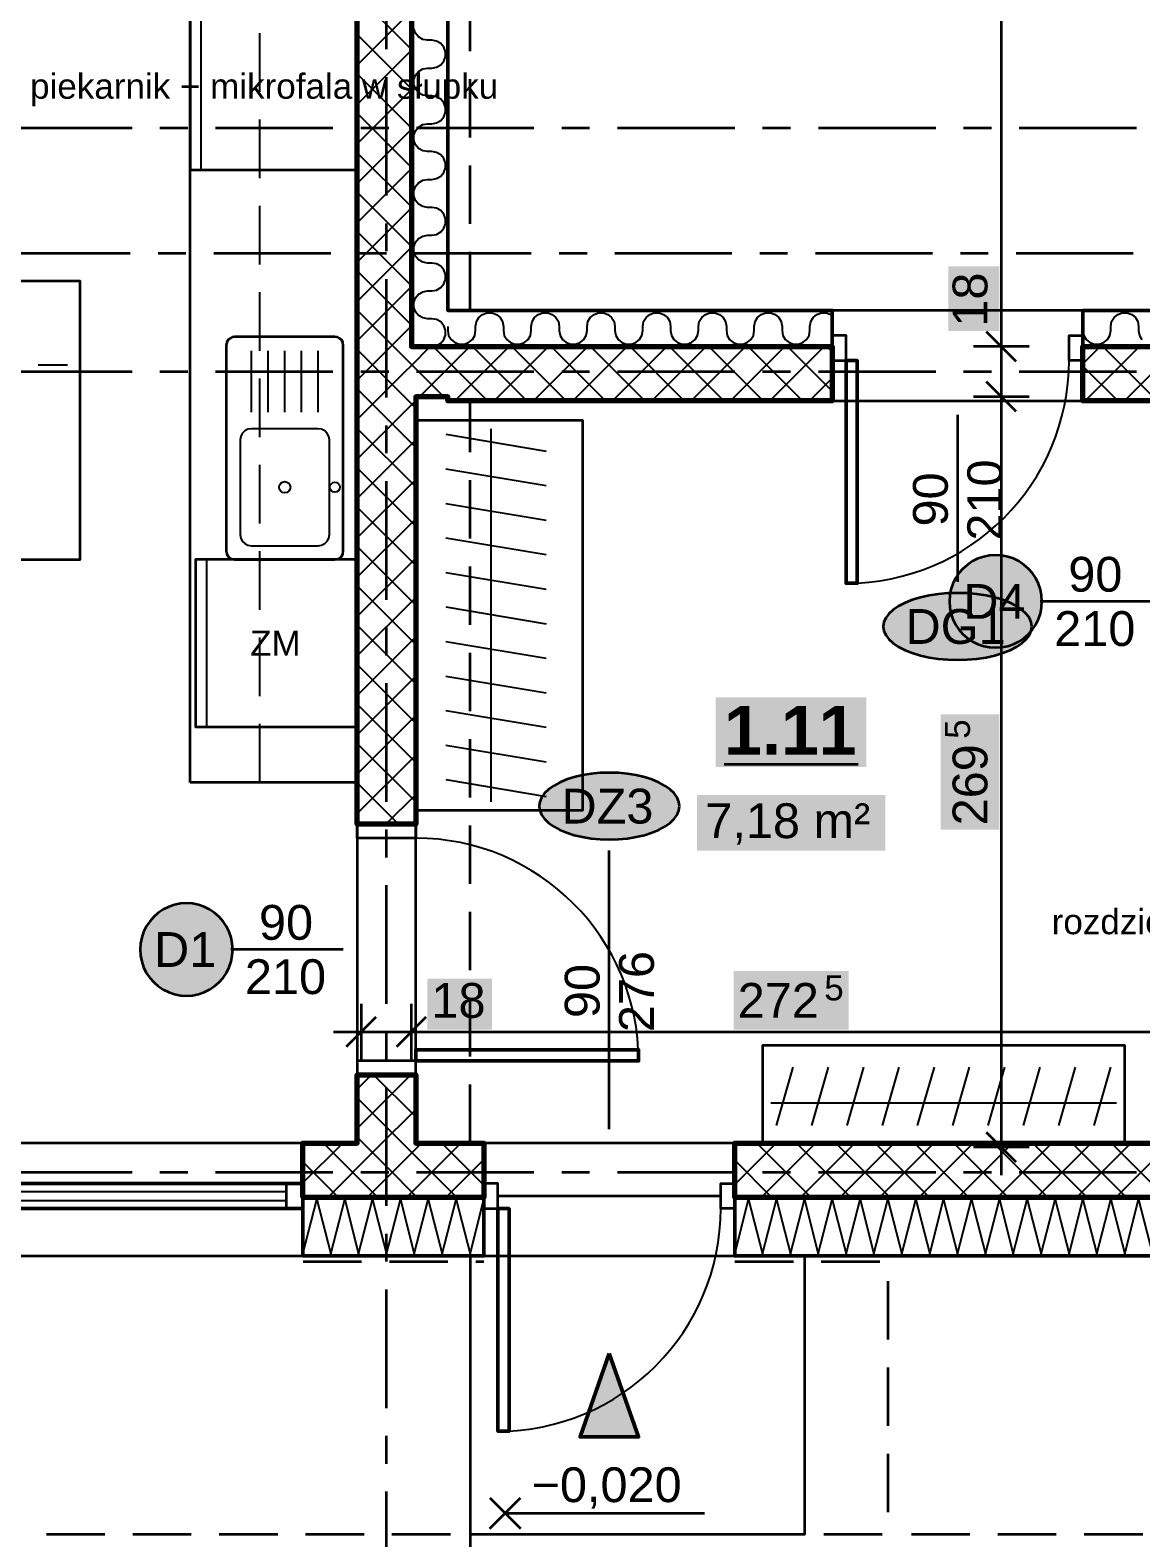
# Model space of a CAD drawing. Header units: metres. Extents: x -6.2 to 22.6, y -6.3 to 13.3.
# Drawn here: x 10.72 to 14.71, y -1.31 to 4.1 of the extents above; entities that cross this region are included whole.
import ezdxf

# ---------------------------------------------------------------- set-up
doc = ezdxf.new("R2010")
doc.units = ezdxf.units.M
for name, pattern in [('KRESKOWA', [5.25, 4.2, -1.05]), ('KRESKOWA_DROBNA', [3.15, 2.1, -1.05]), ('PUNKTOWA', [10.5, 8.4, -1.05, 0, -1.05]), ('PUNKTOWA_KROTKA', [6.3, 4.2, -1.05, 0, -1.05])]:
    doc.linetypes.add(name, pattern=pattern)
for name, color, linetype, lineweight in [('A-DRZWI', 3, 'Continuous', 35), ('A-KRESKOWANIE', 8, 'Continuous', 18), ('A-MASKA', 7, 'Continuous', 18), ('A-MEBLE', 8, 'Continuous', 18), ('A-NAD-CIECIEM', 8, 'KRESKOWA', 25), ('A-OKNA', 3, 'Continuous', 35), ('A-OPISY', 2, 'Continuous', 25), ('A-OSIE', 1, 'PUNKTOWA', 25), ('A-POMIESZCZENIA', 2, 'Continuous', 25), ('A-PRZEKROJE', 1, 'PUNKTOWA_KROTKA', 50), ('A-RZEDNE', 1, 'Continuous', 25), ('A-SANITARNE', 6, 'Continuous', 25), ('A-SCIANY-IZOL', 4, 'Continuous', 35), ('A-SCIANY-KONSTR', 7, 'Continuous', 50), ('A-SYMBOLE', 2, 'Continuous', 25), ('A-WIDOK', 7, 'Continuous', 25), ('A-WYMIARY', 1, 'Continuous', 25)]:
    doc.layers.add(name, color=color, linetype=linetype, lineweight=lineweight)
doc.styles.add('PL_ARIAL', font='arial.ttf')
doc.styles.add('PL_ARIAL_B', font='arialbd.ttf')

msp = doc.modelspace()

# ---------------------------------------------------------------- hatches: boundary and pattern name
at = {"layer": 'A-MASKA', "true_color": 0xffffff}
for points in [[(14.1996, 3.0215), (14.1996, 3.2536), (14.0171, 3.2536), (14.0171, 3.0215)], [(14.1996, 1.2308), (14.1996, 1.6442), (13.9896, 1.6442), (13.9896, 1.2308)], [(13.2458, 0.5123), (13.6592, 0.5123), (13.6592, 0.7223), (13.2458, 0.7223)], [(12.1465, 0.5123), (12.3786, 0.5123), (12.3786, 0.6948), (12.1465, 0.6948)]]:
    msp.add_hatch(color=7, dxfattribs=at).paths.add_polyline_path(points)
at = {"layer": 'A-OPISY', "true_color": 0xffffff}
for points in [[(14.353, 2.05), (14.3516, 2.0717), (14.3474, 2.093), (14.3404, 2.1136), (14.3308, 2.1331), (14.3187, 2.1511), (14.3044, 2.1675), (14.288, 2.1818), (14.2699, 2.1939), (14.2505, 2.2035), (14.2299, 2.2105), (14.2086, 2.2147), (14.1869, 2.2161), (14.1652, 2.2147), (14.1439, 2.2105), (14.1233, 2.2035), (14.1038, 2.1939), (14.0858, 2.1818), (14.0694, 2.1675), (14.0551, 2.1511), (14.043, 2.1331), (14.0334, 2.1136), (14.0264, 2.093), (14.0222, 2.0717), (14.0208, 2.05), (14.0222, 2.0283), (14.0264, 2.007), (14.0334, 1.9864), (14.043, 1.9669), (14.0551, 1.9489), (14.0694, 1.9325), (14.0858, 1.9182), (14.1038, 1.9061), (14.1233, 1.8965), (14.1439, 1.8895), (14.1652, 1.8853), (14.1869, 1.8839), (14.2086, 1.8853), (14.2299, 1.8895), (14.2505, 1.8965), (14.2699, 1.9061), (14.288, 1.9182), (14.3044, 1.9325), (14.3187, 1.9489), (14.3308, 1.9669), (14.3404, 1.9864), (14.3474, 2.007), (14.3516, 2.0283)], [(14.3168, 1.96), (14.3145, 1.9757), (14.3077, 1.9911), (14.2965, 2.0059), (14.281, 2.02), (14.2617, 2.0331), (14.2386, 2.0449), (14.2124, 2.0552), (14.1834, 2.0639), (14.1521, 2.0709), (14.1191, 2.0759), (14.0848, 2.079), (14.05, 2.08), (14.0152, 2.079), (13.9809, 2.0759), (13.9479, 2.0709), (13.9166, 2.0639), (13.8876, 2.0552), (13.8614, 2.0449), (13.8383, 2.0331), (13.819, 2.02), (13.8035, 2.0059), (13.7923, 1.9911), (13.7855, 1.9757), (13.7832, 1.96), (13.7855, 1.9443), (13.7923, 1.9289), (13.8035, 1.9141), (13.819, 1.9), (13.8383, 1.8869), (13.8614, 1.8751), (13.8876, 1.8648), (13.9166, 1.8561), (13.9479, 1.8491), (13.9809, 1.8441), (14.0152, 1.841), (14.05, 1.84), (14.0848, 1.841), (14.1191, 1.8441), (14.1521, 1.8491), (14.1834, 1.8561), (14.2124, 1.8648), (14.2386, 1.8751), (14.2617, 1.8869), (14.281, 1.9), (14.2965, 1.9141), (14.3077, 1.9289), (14.3145, 1.9443)], [(13.0516, 1.315), (13.0495, 1.3307), (13.043, 1.3461), (13.0325, 1.3609), (13.0179, 1.375), (12.9996, 1.3881), (12.9779, 1.3999), (12.9532, 1.4102), (12.9258, 1.4189), (12.8963, 1.4259), (12.8651, 1.4309), (12.8328, 1.434), (12.8, 1.435), (12.7672, 1.434), (12.7349, 1.4309), (12.7037, 1.4259), (12.6742, 1.4189), (12.6468, 1.4102), (12.6221, 1.3999), (12.6004, 1.3881), (12.5821, 1.375), (12.5675, 1.3609), (12.557, 1.3461), (12.5505, 1.3307), (12.5484, 1.315), (12.5505, 1.2993), (12.557, 1.2839), (12.5675, 1.2691), (12.5821, 1.255), (12.6004, 1.2419), (12.6221, 1.2301), (12.6468, 1.2198), (12.6742, 1.2111), (12.7037, 1.2041), (12.7349, 1.1991), (12.7672, 1.196), (12.8, 1.195), (12.8328, 1.196), (12.8651, 1.1991), (12.8963, 1.2041), (12.9258, 1.2111), (12.9532, 1.2198), (12.9779, 1.2301), (12.9996, 1.2419), (13.0179, 1.255), (13.0325, 1.2691), (13.043, 1.2839), (13.0495, 1.2993)], [(11.448, 0.8), (11.4466, 0.8217), (11.4424, 0.843), (11.4354, 0.8636), (11.4258, 0.8831), (11.4137, 0.9011), (11.3994, 0.9175), (11.383, 0.9318), (11.3649, 0.9439), (11.3455, 0.9535), (11.3249, 0.9605), (11.3036, 0.9647), (11.2819, 0.9661), (11.2602, 0.9647), (11.2389, 0.9605), (11.2183, 0.9535), (11.1988, 0.9439), (11.1808, 0.9318), (11.1644, 0.9175), (11.1501, 0.9011), (11.138, 0.8831), (11.1284, 0.8636), (11.1214, 0.843), (11.1172, 0.8217), (11.1158, 0.8), (11.1172, 0.7783), (11.1214, 0.757), (11.1284, 0.7364), (11.138, 0.7169), (11.1501, 0.6989), (11.1644, 0.6825), (11.1808, 0.6682), (11.1988, 0.6561), (11.2183, 0.6465), (11.2389, 0.6395), (11.2602, 0.6353), (11.2819, 0.6339), (11.3036, 0.6353), (11.3249, 0.6395), (11.3455, 0.6465), (11.3649, 0.6561), (11.383, 0.6682), (11.3994, 0.6825), (11.4137, 0.6989), (11.4258, 0.7169), (11.4354, 0.7364), (11.4424, 0.757), (11.4466, 0.7783)]]:
    msp.add_hatch(color=7, dxfattribs=at).paths.add_polyline_path(points)
at = {"layer": 'A-POMIESZCZENIA', "true_color": 0xffffff}
for points in [[(13.182, 1.455), (13.723, 1.455), (13.723, 1.705), (13.182, 1.705)], [(13.1145, 1.155), (13.7905, 1.155), (13.7905, 1.355), (13.1145, 1.355)]]:
    msp.add_hatch(color=7, dxfattribs=at).paths.add_polyline_path(points)
at = {"layer": 'A-SYMBOLE', "true_color": 0x000000}
msp.add_hatch(color=7, dxfattribs=at).paths.add_polyline_path([(12.8, -0.65), (12.695, -0.95), (12.905, -0.95)])

# ---------------------------------------------------------------- linework, layer by layer
at = {"layer": 'A-DRZWI', "lineweight": 35, "ltscale": 0.05}
for points in [[(13.6, 2.915), (13.65, 2.915), (13.65, 3.005), (13.6, 3.005)], [(14.5, 2.915), (14.45, 2.915), (14.45, 3.005), (14.5, 3.005)], [(12.105, 1.25), (12.105, 1.2), (11.895, 1.2), (11.895, 1.25)], [(12.105, 0.35), (12.105, 0.4), (11.895, 0.4), (11.895, 0.35)], [(12.35, -0.13), (12.4, -0.13), (12.4, -0.04), (12.35, -0.04)], [(13.25, -0.13), (13.2, -0.13), (13.2, -0.04), (13.25, -0.04)]]:
    msp.add_lwpolyline(points, close=True, dxfattribs=at)
at = {"layer": 'A-DRZWI', "lineweight": 50, "ltscale": 0.05}
for points in [[(13.65, 2.915), (13.65, 2.115), (13.69, 2.115), (13.69, 2.915)], [(12.105, 0.4), (12.905, 0.4), (12.905, 0.44), (12.105, 0.44)], [(12.4, -0.13), (12.4, -0.93), (12.44, -0.93), (12.44, -0.13)]]:
    msp.add_lwpolyline(points, close=True, dxfattribs=at)
at = {"layer": 'A-DRZWI', "lineweight": 35, "ltscale": 0.05}
msp.add_lwpolyline([(12.4, -0.085), (13.2, -0.085)], dxfattribs=at)
at = {"layer": 'A-DRZWI', "lineweight": 25, "ltscale": 0.05}
for centre, start, end in [((13.65, 2.915), -90, 0), ((12.105, 0.4), 0, 90), ((12.4, -0.13), -90, 0)]:
    msp.add_arc(centre, 0.8, start, end, dxfattribs=at)
at = {"layer": 'A-KRESKOWANIE', "lineweight": 25, "ltscale": 0.05}
for points in [[(12.09, 4.032), (11.895, 4.227)], [(11.895, 3.9754), (12.09, 4.1704)], [(12.09, 3.8906), (11.895, 4.0856)], [(12.1625, 2.965), (12.1796, 2.968), (12.1946, 2.9767), (12.2058, 2.99), (12.2117, 3.0063), (12.2117, 3.0237), (12.2058, 3.04), (12.1946, 3.0533), (12.1796, 3.062), (12.1625, 3.065), (12.1625, 3.065), (12.1475, 3.065), (12.1304, 3.068), (12.1154, 3.0767), (12.1042, 3.09), (12.0983, 3.1063), (12.0983, 3.1237), (12.1042, 3.14), (12.1154, 3.1533), (12.1304, 3.162), (12.1475, 3.165), (12.1475, 3.165), (12.1625, 3.165), (12.1796, 3.168), (12.1946, 3.1767), (12.2058, 3.19), (12.2117, 3.2063), (12.2117, 3.2237), (12.2058, 3.24), (12.1946, 3.2533), (12.1796, 3.262), (12.1625, 3.265), (12.1625, 3.265), (12.1475, 3.265), (12.1304, 3.268), (12.1154, 3.2767), (12.1042, 3.29), (12.0983, 3.3063), (12.0983, 3.3237), (12.1042, 3.34), (12.1154, 3.3533), (12.1304, 3.362), (12.1475, 3.365), (12.1475, 3.365), (12.1625, 3.365), (12.1796, 3.368), (12.1946, 3.3767), (12.2058, 3.39), (12.2117, 3.4063), (12.2117, 3.4237), (12.2058, 3.44), (12.1946, 3.4533), (12.1796, 3.462), (12.1625, 3.465), (12.1625, 3.465), (12.1475, 3.465), (12.1304, 3.468), (12.1154, 3.4767), (12.1042, 3.49), (12.0983, 3.5063), (12.0983, 3.5237), (12.1042, 3.54), (12.1154, 3.5533), (12.1304, 3.562), (12.1475, 3.565), (12.1475, 3.565), (12.1625, 3.565), (12.1796, 3.568), (12.1946, 3.5767), (12.2058, 3.59), (12.2117, 3.6063), (12.2117, 3.6237), (12.2058, 3.64), (12.1946, 3.6533), (12.1796, 3.662), (12.1625, 3.665), (12.1625, 3.665), (12.1475, 3.665), (12.1304, 3.668), (12.1154, 3.6767), (12.1042, 3.69), (12.0983, 3.7063), (12.0983, 3.7237), (12.1042, 3.74), (12.1154, 3.7533), (12.1304, 3.762), (12.1475, 3.765), (12.1475, 3.765), (12.1625, 3.765), (12.1796, 3.768), (12.1946, 3.7767), (12.2058, 3.79), (12.2117, 3.8063), (12.2117, 3.8237), (12.2058, 3.84), (12.1946, 3.8533), (12.1796, 3.862), (12.1625, 3.865), (12.1625, 3.865), (12.1475, 3.865), (12.1304, 3.868), (12.1154, 3.8767), (12.1042, 3.89), (12.0983, 3.9063), (12.0983, 3.9237), (12.1042, 3.94), (12.1154, 3.9533), (12.1304, 3.962), (12.1475, 3.965), (12.1625, 3.965), (12.1796, 3.968), (12.1946, 3.9767), (12.2058, 3.99), (12.2117, 4.0063), (12.2117, 4.0237), (12.2058, 4.04), (12.1946, 4.0533), (12.1796, 4.062), (12.1625, 4.065), (12.1475, 4.065), (12.1304, 4.068), (12.1154, 4.0767), (12.1042, 4.09), (12.0983, 4.1063)], [(11.895, 3.834), (12.09, 4.029)], [(12.09, 3.7492), (11.895, 3.9442)], [(11.895, 3.6926), (12.09, 3.8876)], [(12.09, 3.6078), (11.895, 3.8028)], [(11.895, 3.5511), (12.09, 3.7461)], [(12.09, 3.4663), (11.895, 3.6613)], [(11.895, 3.4097), (12.09, 3.6047)], [(12.09, 3.3249), (11.895, 3.5199)], [(11.895, 3.2683), (12.09, 3.4633)], [(12.09, 3.1835), (11.895, 3.3785)], [(11.895, 3.1269), (12.09, 3.3219)], [(12.09, 3.0421), (11.895, 3.2371)], [(11.895, 2.9855), (12.09, 3.1805)], [(12.09, 2.9007), (11.895, 3.0957)], [(12.22, 3.0225), (12.223, 3.0054), (12.2317, 2.9904), (12.245, 2.9792), (12.2613, 2.9733), (12.2787, 2.9733), (12.295, 2.9792), (12.3083, 2.9904), (12.317, 3.0054), (12.32, 3.0225), (12.32, 3.0375), (12.323, 3.0546), (12.3317, 3.0696), (12.345, 3.0808), (12.3613, 3.0867), (12.3787, 3.0867), (12.395, 3.0808), (12.4083, 3.0696), (12.417, 3.0546), (12.42, 3.0375), (12.42, 3.0225), (12.423, 3.0054), (12.4317, 2.9904), (12.445, 2.9792), (12.4613, 2.9733), (12.4787, 2.9733), (12.495, 2.9792), (12.5083, 2.9904), (12.517, 3.0054), (12.52, 3.0225), (12.52, 3.0375), (12.523, 3.0546), (12.5317, 3.0696), (12.545, 3.0808), (12.5613, 3.0867), (12.5787, 3.0867), (12.595, 3.0808), (12.6083, 3.0696), (12.617, 3.0546), (12.62, 3.0375), (12.62, 3.0225), (12.623, 3.0054), (12.6317, 2.9904), (12.645, 2.9792), (12.6613, 2.9733), (12.6787, 2.9733), (12.695, 2.9792), (12.7083, 2.9904), (12.717, 3.0054), (12.72, 3.0225), (12.72, 3.0375), (12.723, 3.0546), (12.7317, 3.0696), (12.745, 3.0808), (12.7613, 3.0867), (12.7787, 3.0867), (12.795, 3.0808), (12.8083, 3.0696), (12.817, 3.0546), (12.82, 3.0375), (12.82, 3.0225), (12.823, 3.0054), (12.8317, 2.9904), (12.845, 2.9792), (12.8613, 2.9733), (12.8787, 2.9733), (12.895, 2.9792), (12.9083, 2.9904), (12.917, 3.0054), (12.92, 3.0225), (12.92, 3.0375), (12.923, 3.0546), (12.9317, 3.0696), (12.945, 3.0808), (12.9613, 3.0867), (12.9787, 3.0867), (12.995, 3.0808), (13.0083, 3.0696), (13.017, 3.0546), (13.02, 3.0375), (13.02, 3.0225), (13.023, 3.0054), (13.0317, 2.9904), (13.045, 2.9792), (13.0613, 2.9733), (13.0787, 2.9733), (13.095, 2.9792), (13.1083, 2.9904), (13.117, 3.0054), (13.12, 3.0225), (13.12, 3.0375), (13.123, 3.0546), (13.1317, 3.0696), (13.145, 3.0808), (13.1613, 3.0867), (13.1787, 3.0867), (13.195, 3.0808), (13.2083, 3.0696), (13.217, 3.0546), (13.22, 3.0375), (13.22, 3.0225), (13.223, 3.0054), (13.2317, 2.9904), (13.245, 2.9792), (13.2613, 2.9733), (13.2787, 2.9733), (13.295, 2.9792), (13.3083, 2.9904), (13.317, 3.0054), (13.32, 3.0225), (13.32, 3.0375), (13.323, 3.0546), (13.3317, 3.0696), (13.345, 3.0808), (13.3613, 3.0867), (13.3787, 3.0867), (13.395, 3.0808), (13.4083, 3.0696), (13.417, 3.0546), (13.42, 3.0375), (13.42, 3.0225), (13.423, 3.0054), (13.4317, 2.9904), (13.445, 2.9792), (13.4613, 2.9733), (13.4787, 2.9733), (13.495, 2.9792), (13.5083, 2.9904), (13.517, 3.0054), (13.52, 3.0225), (13.52, 3.0375), (13.523, 3.0546), (13.5317, 3.0696), (13.545, 3.0808), (13.5613, 3.0867), (13.5787, 3.0867), (13.595, 3.0808), (13.6, 3.0766)], [(14.5, 3.0225), (14.503, 3.0054), (14.5117, 2.9904), (14.525, 2.9792), (14.5413, 2.9733), (14.5587, 2.9733), (14.575, 2.9792), (14.5883, 2.9904), (14.597, 3.0054), (14.6, 3.0225), (14.6, 3.0375), (14.603, 3.0546), (14.6117, 3.0696), (14.625, 3.0808), (14.6413, 3.0867), (14.6587, 3.0867), (14.675, 3.0808), (14.6883, 3.0696), (14.697, 3.0546), (14.7, 3.0375), (14.7, 3.0225), (14.703, 3.0054), (14.7117, 2.9904)], [(11.926, 2.875), (12.09, 3.039)], [(12.22, 3.0375), (12.22, 3.0225)], [(11.9742, 2.875), (11.895, 2.9542)], [(12.09, 2.8976), (12.1574, 2.965)], [(12.1188, 2.785), (12.2988, 2.965)], [(12.1475, 2.965), (12.1625, 2.965)], [(12.3621, 2.77), (12.1671, 2.965)], [(12.2452, 2.77), (12.4402, 2.965)], [(12.5035, 2.77), (12.3085, 2.965)], [(12.3867, 2.77), (12.5817, 2.965)], [(12.6449, 2.77), (12.4499, 2.965)], [(12.5281, 2.77), (12.7231, 2.965)], [(12.7863, 2.77), (12.5913, 2.965)], [(12.6695, 2.77), (12.8645, 2.965)], [(12.9278, 2.77), (12.7328, 2.965)], [(12.8109, 2.77), (13.0059, 2.965)], [(13.0692, 2.77), (12.8742, 2.965)], [(12.9523, 2.77), (13.1473, 2.965)], [(13.2106, 2.77), (13.0156, 2.965)], [(13.0938, 2.77), (13.2888, 2.965)], [(13.352, 2.77), (13.157, 2.965)], [(13.2352, 2.77), (13.4302, 2.965)], [(13.4935, 2.77), (13.2985, 2.965)], [(13.3766, 2.77), (13.5716, 2.965)], [(13.6, 2.8049), (13.4399, 2.965)], [(13.6, 2.9463), (13.5813, 2.965)], [(14.5, 2.9034), (14.5616, 2.965)], [(14.508, 2.77), (14.703, 2.965)], [(14.7662, 2.77), (14.5712, 2.965)], [(14.6494, 2.77), (14.8444, 2.965)], [(11.895, 2.7026), (12.0674, 2.875)], [(11.895, 2.844), (11.926, 2.875)], [(12.105, 2.7442), (11.9742, 2.875)], [(12.0674, 2.875), (12.09, 2.8976)], [(12.2057, 2.785), (12.09, 2.9007)], [(14.6248, 2.77), (14.5, 2.8948)], [(13.518, 2.77), (13.6, 2.852)], [(12.105, 2.6028), (11.895, 2.8128)], [(11.895, 2.5612), (12.105, 2.7712)], [(12.2207, 2.77), (12.22, 2.7707)], [(12.105, 2.4614), (11.895, 2.6714)], [(11.895, 2.4198), (12.105, 2.6298)], [(12.105, 2.32), (11.895, 2.53)], [(11.895, 2.2783), (12.105, 2.4883)], [(12.105, 2.1786), (11.895, 2.3886)], [(11.895, 2.1369), (12.105, 2.3469)], [(12.105, 2.0371), (11.895, 2.2471)], [(11.895, 1.9955), (12.105, 2.2055)], [(12.105, 1.8957), (11.895, 2.1057)], [(11.895, 1.8541), (12.105, 2.0641)], [(12.105, 1.7543), (11.895, 1.9643)], [(11.895, 1.7127), (12.105, 1.9227)], [(12.105, 1.6129), (11.895, 1.8229)], [(11.895, 1.5712), (12.105, 1.7812)], [(12.105, 1.4715), (11.895, 1.6815)], [(11.895, 1.4298), (12.105, 1.6398)], [(12.105, 1.33), (11.895, 1.54)], [(11.895, 1.2884), (12.105, 1.4984)], [(12.0436, 1.25), (11.895, 1.3986)], [(11.998, 1.25), (12.105, 1.357)], [(11.9022, 1.25), (11.895, 1.2572)], [(11.895, 0.157), (12.088, 0.35)], [(11.895, 0.2984), (11.9466, 0.35)], [(12.105, 0.1987), (11.9537, 0.35)], [(12.105, 0.3401), (12.0951, 0.35)], [(12.0722, 0.09), (11.895, 0.2672)], [(11.9694, 0.09), (12.105, 0.2256)], [(11.9308, 0.09), (11.895, 0.1258)], [(11.7, -0.038), (11.843, 0.105)], [(11.7, 0.1034), (11.7016, 0.105)], [(11.9694, -0.09), (11.7744, 0.105)], [(11.7894, -0.09), (11.9694, 0.09)], [(12, 0.0208), (11.9308, 0.09)], [(12, -0.0208), (12.1258, 0.105)], [(12.0722, -0.09), (12.2672, 0.105)], [(12.2522, -0.09), (12.0722, 0.09)], [(12.35, -0.0463), (12.1987, 0.105)], [(12.35, 0.0951), (12.3401, 0.105)], [(13.25, -0.0436), (13.3986, 0.105)], [(13.25, 0.0978), (13.2572, 0.105)], [(13.525, -0.09), (13.33, 0.105)], [(13.345, -0.09), (13.54, 0.105)], [(13.6665, -0.09), (13.4715, 0.105)], [(13.4865, -0.09), (13.6815, 0.105)], [(13.8079, -0.09), (13.6129, 0.105)], [(13.6279, -0.09), (13.8229, 0.105)], [(13.9493, -0.09), (13.7543, 0.105)], [(13.7693, -0.09), (13.9643, 0.105)], [(14.0907, -0.09), (13.8957, 0.105)], [(13.9107, -0.09), (14.1057, 0.105)], [(14.2321, -0.09), (14.0371, 0.105)], [(14.0521, -0.09), (14.2471, 0.105)], [(14.3736, -0.09), (14.1786, 0.105)], [(14.1936, -0.09), (14.3886, 0.105)], [(14.515, -0.09), (14.32, 0.105)], [(14.335, -0.09), (14.53, 0.105)], [(14.6564, -0.09), (14.4614, 0.105)], [(14.4764, -0.09), (14.6714, 0.105)], [(14.7978, -0.09), (14.6028, 0.105)], [(14.6178, -0.09), (14.8128, 0.105)], [(11.828, -0.09), (11.7, 0.038)], [(12.1108, -0.09), (12, 0.0208)], [(12.2137, -0.09), (12.35, 0.0463)], [(13.3836, -0.09), (13.25, 0.0436)], [(11.9308, -0.09), (12, -0.0208)], [(11.7, -0.2925), (11.75, -0.0975), (11.8, -0.2925), (11.85, -0.0975), (11.9, -0.2925), (11.95, -0.0975), (12, -0.2925)], [(12, -0.2925), (12, -0.2925), (12.05, -0.0975), (12.1, -0.2925), (12.15, -0.0975), (12.2, -0.2925), (12.25, -0.0975), (12.3, -0.2925), (12.35, -0.0975)], [(13.25, -0.2925), (13.3, -0.0975), (13.35, -0.2925), (13.4, -0.0975), (13.45, -0.2925), (13.5, -0.0975), (13.55, -0.2925), (13.6, -0.0975), (13.65, -0.2925), (13.7, -0.0975), (13.75, -0.2925), (13.8, -0.0975), (13.85, -0.2925), (13.9, -0.0975), (13.95, -0.2925), (14, -0.0975), (14.05, -0.2925), (14.1, -0.0975), (14.15, -0.2925), (14.2, -0.0975), (14.25, -0.2925), (14.3, -0.0975), (14.35, -0.2925), (14.4, -0.0975), (14.45, -0.2925), (14.5, -0.0975), (14.55, -0.2925), (14.6, -0.0975), (14.65, -0.2925), (14.7, -0.0975), (14.75, -0.2925)]]:
    msp.add_lwpolyline(points, dxfattribs=at)
at = {"layer": 'A-MEBLE', "lineweight": 35, "ltscale": 0.05}
for points in [[(11.295, 1.4), (11.295, 5.02)], [(11.895, 1.4), (11.295, 1.4)]]:
    msp.add_lwpolyline(points, dxfattribs=at)
at = {"layer": 'A-MEBLE', "linetype": 'KRESKOWA', "lineweight": 25, "ltscale": 0.05, "flags": 128}
msp.add_lwpolyline([(11.545, 1.4), (11.545, 5.02)], dxfattribs=at)
at = {"layer": 'A-MEBLE', "lineweight": 35, "ltscale": 0.05}
for points in [[(8.7, 2.2), (10.9, 2.2), (10.9, 3.2), (8.7, 3.2)], [(12.105, 2.7), (12.105, 1.3), (12.705, 1.3), (12.705, 2.7)], [(13.35, 0.105), (14.65, 0.105), (14.65, 0.455), (13.35, 0.455)]]:
    msp.add_lwpolyline(points, close=True, dxfattribs=at)
at = {"layer": 'A-MEBLE', "linetype": 'KRESKOWA_DROBNA', "lineweight": 25, "ltscale": 0.05, "flags": 128}
msp.add_lwpolyline([(8.7, 2.9), (10.9, 2.9)], dxfattribs=at)
at = {"layer": 'A-MEBLE', "lineweight": 25, "ltscale": 0.05}
for points in [[(12.375, 2.67), (12.375, 1.33)], [(12.213, 2.65), (12.573, 2.59)], [(12.213, 2.526), (12.573, 2.466)], [(12.213, 2.402), (12.573, 2.342)], [(12.213, 2.278), (12.573, 2.218)], [(12.213, 2.154), (12.573, 2.094)], [(12.213, 2.03), (12.573, 1.97)], [(12.213, 1.906), (12.573, 1.846)], [(12.213, 1.782), (12.573, 1.722)], [(12.213, 1.658), (12.573, 1.598)], [(12.213, 1.534), (12.573, 1.474)], [(12.213, 1.41), (12.573, 1.35)], [(13.4, 0.168), (13.46, 0.378)], [(13.5267, 0.168), (13.5867, 0.378)], [(13.6533, 0.168), (13.7133, 0.378)], [(13.78, 0.168), (13.84, 0.378)], [(13.9067, 0.168), (13.9667, 0.378)], [(14.0333, 0.168), (14.0933, 0.378)], [(14.16, 0.168), (14.22, 0.378)], [(14.2867, 0.168), (14.3467, 0.378)], [(14.4133, 0.168), (14.4733, 0.378)], [(14.54, 0.168), (14.6, 0.378)], [(13.38, 0.25), (14.62, 0.25)]]:
    msp.add_lwpolyline(points, dxfattribs=at)
at = {"layer": 'A-NAD-CIECIEM', "linetype": 'KRESKOWA', "lineweight": 35, "ltscale": 0.05, "flags": 128}
for points in [[(12.3, 3.0955), (12.3, 9.05), (12.1055, 9.05)], [(13.2505, -0.32), (13.8, -0.32), (13.8, -1.3), (-1.8, -1.3), (-1.8, 5.125), (-0.32, 5.125), (-0.32, 3.6005)], [(12.3, 0.1055), (12.3, 2.7695)], [(11.7005, -0.32), (12.3495, -0.32)], [(18.675, -0.3005), (18.675, -1.3), (13.8005, -1.3)]]:
    msp.add_lwpolyline(points, dxfattribs=at)
at = {"layer": 'A-OKNA', "lineweight": 50, "ltscale": 0.05}
msp.add_lwpolyline([(8.84, -0.04), (11.7, -0.04), (11.7, -0.13), (8.84, -0.13)], close=True, dxfattribs=at)
at = {"layer": 'A-OKNA', "lineweight": 35, "ltscale": 0.05}
msp.add_lwpolyline([(11.64, -0.04), (11.64, -0.13)], dxfattribs=at)
at = {"layer": 'A-OKNA', "lineweight": 25, "ltscale": 0.05}
for points in [[(8.9, -0.0688), (11.64, -0.0688)], [(8.9, -0.1012), (11.64, -0.1012)]]:
    msp.add_lwpolyline(points, dxfattribs=at)
at = {"layer": 'A-OPISY', "lineweight": 35, "ltscale": 0.05}
for points in [[(14.353, 2.05), (14.3516, 2.0717), (14.3474, 2.093), (14.3404, 2.1136), (14.3308, 2.1331), (14.3187, 2.1511), (14.3044, 2.1675), (14.288, 2.1818), (14.2699, 2.1939), (14.2505, 2.2035), (14.2299, 2.2105), (14.2086, 2.2147), (14.1869, 2.2161), (14.1652, 2.2147), (14.1439, 2.2105), (14.1233, 2.2035), (14.1038, 2.1939), (14.0858, 2.1818), (14.0694, 2.1675), (14.0551, 2.1511), (14.043, 2.1331), (14.0334, 2.1136), (14.0264, 2.093), (14.0222, 2.0717), (14.0208, 2.05), (14.0222, 2.0283), (14.0264, 2.007), (14.0334, 1.9864), (14.043, 1.9669), (14.0551, 1.9489), (14.0694, 1.9325), (14.0858, 1.9182), (14.1038, 1.9061), (14.1233, 1.8965), (14.1439, 1.8895), (14.1652, 1.8853), (14.1869, 1.8839), (14.2086, 1.8853), (14.2299, 1.8895), (14.2505, 1.8965), (14.2699, 1.9061), (14.288, 1.9182), (14.3044, 1.9325), (14.3187, 1.9489), (14.3308, 1.9669), (14.3404, 1.9864), (14.3474, 2.007), (14.3516, 2.0283)], [(14.3168, 1.96), (14.3145, 1.9757), (14.3077, 1.9911), (14.2965, 2.0059), (14.281, 2.02), (14.2617, 2.0331), (14.2386, 2.0449), (14.2124, 2.0552), (14.1834, 2.0639), (14.1521, 2.0709), (14.1191, 2.0759), (14.0848, 2.079), (14.05, 2.08), (14.0152, 2.079), (13.9809, 2.0759), (13.9479, 2.0709), (13.9166, 2.0639), (13.8876, 2.0552), (13.8614, 2.0449), (13.8383, 2.0331), (13.819, 2.02), (13.8035, 2.0059), (13.7923, 1.9911), (13.7855, 1.9757), (13.7832, 1.96), (13.7855, 1.9443), (13.7923, 1.9289), (13.8035, 1.9141), (13.819, 1.9), (13.8383, 1.8869), (13.8614, 1.8751), (13.8876, 1.8648), (13.9166, 1.8561), (13.9479, 1.8491), (13.9809, 1.8441), (14.0152, 1.841), (14.05, 1.84), (14.0848, 1.841), (14.1191, 1.8441), (14.1521, 1.8491), (14.1834, 1.8561), (14.2124, 1.8648), (14.2386, 1.8751), (14.2617, 1.8869), (14.281, 1.9), (14.2965, 1.9141), (14.3077, 1.9289), (14.3145, 1.9443)], [(13.0516, 1.315), (13.0495, 1.3307), (13.043, 1.3461), (13.0325, 1.3609), (13.0179, 1.375), (12.9996, 1.3881), (12.9779, 1.3999), (12.9532, 1.4102), (12.9258, 1.4189), (12.8963, 1.4259), (12.8651, 1.4309), (12.8328, 1.434), (12.8, 1.435), (12.7672, 1.434), (12.7349, 1.4309), (12.7037, 1.4259), (12.6742, 1.4189), (12.6468, 1.4102), (12.6221, 1.3999), (12.6004, 1.3881), (12.5821, 1.375), (12.5675, 1.3609), (12.557, 1.3461), (12.5505, 1.3307), (12.5484, 1.315), (12.5505, 1.2993), (12.557, 1.2839), (12.5675, 1.2691), (12.5821, 1.255), (12.6004, 1.2419), (12.6221, 1.2301), (12.6468, 1.2198), (12.6742, 1.2111), (12.7037, 1.2041), (12.7349, 1.1991), (12.7672, 1.196), (12.8, 1.195), (12.8328, 1.196), (12.8651, 1.1991), (12.8963, 1.2041), (12.9258, 1.2111), (12.9532, 1.2198), (12.9779, 1.2301), (12.9996, 1.2419), (13.0179, 1.255), (13.0325, 1.2691), (13.043, 1.2839), (13.0495, 1.2993)], [(11.448, 0.8), (11.4466, 0.8217), (11.4424, 0.843), (11.4354, 0.8636), (11.4258, 0.8831), (11.4137, 0.9011), (11.3994, 0.9175), (11.383, 0.9318), (11.3649, 0.9439), (11.3455, 0.9535), (11.3249, 0.9605), (11.3036, 0.9647), (11.2819, 0.9661), (11.2602, 0.9647), (11.2389, 0.9605), (11.2183, 0.9535), (11.1988, 0.9439), (11.1808, 0.9318), (11.1644, 0.9175), (11.1501, 0.9011), (11.138, 0.8831), (11.1284, 0.8636), (11.1214, 0.843), (11.1172, 0.8217), (11.1158, 0.8), (11.1172, 0.7783), (11.1214, 0.757), (11.1284, 0.7364), (11.138, 0.7169), (11.1501, 0.6989), (11.1644, 0.6825), (11.1808, 0.6682), (11.1988, 0.6561), (11.2183, 0.6465), (11.2389, 0.6395), (11.2602, 0.6353), (11.2819, 0.6339), (11.3036, 0.6353), (11.3249, 0.6395), (11.3455, 0.6465), (11.3649, 0.6561), (11.383, 0.6682), (11.3994, 0.6825), (11.4137, 0.6989), (11.4258, 0.7169), (11.4354, 0.7364), (11.4424, 0.757), (11.4466, 0.7783)]]:
    msp.add_lwpolyline(points, close=True, dxfattribs=at)
at = {"layer": 'A-OSIE', "linetype": 'PUNKTOWA', "lineweight": 35, "ltscale": 0.050668, "flags": 128}
msp.add_lwpolyline([(12, -5.2), (12, 12.25)], dxfattribs=at)
at = {"layer": 'A-OSIE', "linetype": 'PUNKTOWA', "lineweight": 35, "ltscale": 0.050139, "flags": 128}
for points in [[(-5.2, 3.75), (21.5441, 3.75)], [(-5.2, 2.875), (21.5441, 2.875)], [(-5.2, 0), (21.5441, 0)]]:
    msp.add_lwpolyline(points, dxfattribs=at)
at = {"layer": 'A-POMIESZCZENIA', "lineweight": 35, "ltscale": 0.05}
msp.add_lwpolyline([(13.212, 1.465), (13.693, 1.465)], dxfattribs=at)
at = {"layer": 'A-PRZEKROJE', "linetype": 'PUNKTOWA', "lineweight": 35, "ltscale": 0.05, "flags": 128}
msp.add_lwpolyline([(-5.9, 3.3007), (22.2441, 3.3007)], dxfattribs=at)
at = {"layer": 'A-RZEDNE', "lineweight": 35, "ltscale": 0.05}
for points in [[(12.3707, -1.2793), (12.4807, -1.1693)], [(12.3707, -1.1693), (12.4807, -1.2793)], [(12.4257, -1.2243), (13.1415, -1.2243)]]:
    msp.add_lwpolyline(points, dxfattribs=at)
at = {"layer": 'A-SANITARNE', "lineweight": 35, "ltscale": 0.05}
for points in [[(11.895, 3.6), (11.895, 4.2), (11.295, 4.2), (11.295, 3.6)], [(11.845, 2.97), (11.8435, 2.9793), (11.8393, 2.9876), (11.8326, 2.9943), (11.8243, 2.9985), (11.815, 3), (11.455, 3), (11.4457, 2.9985), (11.4374, 2.9943), (11.4307, 2.9876), (11.4265, 2.9793), (11.425, 2.97), (11.425, 2.23), (11.4265, 2.2207), (11.4307, 2.2124), (11.4374, 2.2057), (11.4457, 2.2015), (11.455, 2.2), (11.815, 2.2), (11.8243, 2.2015), (11.8326, 2.2057), (11.8393, 2.2124), (11.8435, 2.2207), (11.845, 2.23)], [(11.895, 1.6), (11.895, 2.2), (11.315, 2.2), (11.315, 1.6)]]:
    msp.add_lwpolyline(points, close=True, dxfattribs=at)
at = {"layer": 'A-SANITARNE', "lineweight": 25, "ltscale": 0.05}
for points in [[(11.335, 3.6), (11.335, 4.2)], [(11.515, 2.73), (11.515, 2.95)], [(11.575, 2.73), (11.575, 2.95)], [(11.635, 2.73), (11.635, 2.95)], [(11.695, 2.73), (11.695, 2.95)], [(11.755, 2.73), (11.755, 2.95)], [(11.355, 1.6), (11.355, 2.2)]]:
    msp.add_lwpolyline(points, dxfattribs=at)
msp.add_lwpolyline([(11.795, 2.63), (11.793, 2.6424), (11.7874, 2.6535), (11.7785, 2.6624), (11.7674, 2.668), (11.755, 2.67), (11.515, 2.67), (11.5026, 2.668), (11.4915, 2.6624), (11.4826, 2.6535), (11.477, 2.6424), (11.475, 2.63), (11.475, 2.29), (11.477, 2.2776), (11.4826, 2.2665), (11.4915, 2.2576), (11.5026, 2.252), (11.515, 2.25), (11.755, 2.25), (11.7674, 2.252), (11.7785, 2.2576), (11.7874, 2.2665), (11.793, 2.2776), (11.795, 2.29)], close=True, dxfattribs=at)
for centre, radius in [((11.635, 2.46), 0.02), ((11.815, 2.46), 0.018)]:
    msp.add_circle(centre, radius, dxfattribs=at)
at = {"layer": 'A-SCIANY-IZOL', "lineweight": 50, "ltscale": 0.05}
for points in [[(12.22, 8.75), (12.22, 3.095), (12.22, 3.095), (12.22, 3.095), (12.22, 3.095), (12.22, 3.095), (12.22, 3.095), (12.22, 3.095), (12.22, 3.095), (12.22, 3.095), (12.22, 3.095), (12.22, 3.095), (12.22, 3.095), (12.22, 3.095), (12.22, 3.095), (12.22, 3.095), (12.22, 3.095), (12.22, 3.095), (13.6, 3.095), (13.6, 3.095), (13.6, 3.095), (13.6, 2.965), (13.6, 2.965), (13.6, 2.965), (12.22, 2.965), (12.22, 2.965), (12.22, 2.965), (12.22, 2.965), (12.09, 2.965), (12.09, 2.965), (12.09, 2.965), (12.09, 2.965), (12.09, 8.75)], [(18.675, -0.3), (13.25, -0.3), (13.25, -0.3), (13.25, -0.3), (13.25, -0.09), (13.25, -0.09), (13.25, -0.09), (18.465, -0.09)]]:
    msp.add_lwpolyline(points, dxfattribs=at)
for points in [[(14.5, 2.965), (14.5, 2.965), (14.5, 3.095), (14.5, 3.095), (14.5, 3.095), (18.27, 3.095), (18.27, 3.095), (18.27, 3.095), (18.27, 2.965), (18.27, 2.965), (18.27, 2.965), (14.5, 2.965)], [(11.7, -0.3), (11.7, -0.3), (11.7, -0.3), (11.7, -0.09), (11.7, -0.09), (11.7, -0.09), (11.7, -0.09), (12, -0.09), (12, -0.09), (12, -0.09), (12, -0.09), (12.35, -0.09), (12.35, -0.09), (12.35, -0.09), (12.35, -0.3), (12.35, -0.3), (12.35, -0.3), (11.7, -0.3)]]:
    msp.add_lwpolyline(points, close=True, dxfattribs=at)
at = {"layer": 'A-SCIANY-KONSTR', "lineweight": 70, "ltscale": 0.05}
for points in [[(12.09, 8.75), (12.09, 2.965), (12.09, 2.965), (12.09, 2.965), (12.09, 2.965), (12.09, 2.965), (12.09, 2.965), (12.09, 2.965), (12.09, 2.965), (12.09, 2.965), (12.09, 2.965), (12.09, 2.965), (12.09, 2.965), (12.09, 2.965), (12.09, 2.965), (12.09, 2.965), (12.09, 2.965), (12.09, 2.965), (13.6, 2.965), (13.6, 2.965), (13.6, 2.965), (13.6, 2.77), (13.6, 2.77), (13.6, 2.77), (12.22, 2.77), (12.22, 2.77), (12.22, 2.77), (12.22, 2.785), (12.22, 2.785), (12.22, 2.785), (12.22, 2.785), (12.22, 2.785), (12.22, 2.785), (12.22, 2.785), (12.22, 2.785), (12.22, 2.785), (12.22, 2.785), (12.22, 2.785), (12.22, 2.785), (12.22, 2.785), (12.22, 2.785), (12.22, 2.785), (12.22, 2.785), (12.22, 2.785), (12.105, 2.785), (12.105, 2.785), (12.105, 2.785), (12.105, 2.785), (12.105, 2.785), (12.105, 2.785), (12.105, 2.785), (12.105, 2.785), (12.105, 2.785), (12.105, 2.785), (12.105, 2.785), (12.105, 2.785), (12.105, 2.785), (12.105, 2.785), (12.105, 2.785), (12.105, 2.785), (12.105, 2.785), (12.105, 1.25), (12.105, 1.25), (12.105, 1.25), (11.895, 1.25), (11.895, 1.25), (11.895, 1.25), (11.895, 5.02)], [(14.815, 2.77), (14.5, 2.77), (14.5, 2.77), (14.5, 2.77), (14.5, 2.965), (14.5, 2.965), (14.5, 2.965), (18.27, 2.965)], [(18.465, -0.09), (13.25, -0.09), (13.25, -0.09), (13.25, -0.09), (13.25, 0.105), (13.25, 0.105), (13.25, 0.105), (14.815, 0.105)]]:
    msp.add_lwpolyline(points, dxfattribs=at)
msp.add_lwpolyline([(11.7, -0.09), (11.7, -0.09), (11.7, -0.09), (11.7, 0.105), (11.7, 0.105), (11.7, 0.105), (11.7, 0.105), (11.895, 0.105), (11.895, 0.105), (11.895, 0.105), (11.895, 0.105), (11.895, 0.105), (11.895, 0.105), (11.895, 0.105), (11.895, 0.105), (11.895, 0.105), (11.895, 0.105), (11.895, 0.105), (11.895, 0.105), (11.895, 0.105), (11.895, 0.105), (11.895, 0.105), (11.895, 0.105), (11.895, 0.105), (11.895, 0.35), (11.895, 0.35), (11.895, 0.35), (12.105, 0.35), (12.105, 0.35), (12.105, 0.35), (12.105, 0.105), (12.105, 0.105), (12.105, 0.105), (12.105, 0.105), (12.105, 0.105), (12.105, 0.105), (12.105, 0.105), (12.105, 0.105), (12.105, 0.105), (12.105, 0.105), (12.105, 0.105), (12.105, 0.105), (12.105, 0.105), (12.105, 0.105), (12.105, 0.105), (12.105, 0.105), (12.105, 0.105), (12.35, 0.105), (12.35, 0.105), (12.35, 0.105), (12.35, -0.09), (12.35, -0.09), (12.35, -0.09), (12, -0.09), (12, -0.09), (12, -0.09), (12, -0.09), (11.7, -0.09)], close=True, dxfattribs=at)
at = {"layer": 'A-SYMBOLE', "lineweight": 50, "ltscale": 0.05}
msp.add_lwpolyline([(12.8, -0.65), (12.695, -0.95), (12.905, -0.95)], close=True, dxfattribs=at)
at = {"layer": 'A-WIDOK', "lineweight": 35, "ltscale": 0.05}
for points in [[(12.3, -0.3005), (12.3, -3.3), (-3.3, -3.3), (-3.3, 5.125), (-0.3005, 5.125)], [(14.4995, 3.095), (13.6005, 3.095)], [(13.6005, 2.77), (14.4995, 2.77)], [(11.895, 1.2495), (11.895, 0.3505)], [(12.105, 0.3505), (12.105, 1.2495)], [(11.6995, 0.105), (8.8405, 0.105)], [(13.2495, 0.105), (12.3505, 0.105)], [(8.8405, -0.3), (11.6995, -0.3)], [(13.5, -0.3005), (13.5, -1.3), (12.3005, -1.3)], [(12.3505, -0.3), (13.2495, -0.3)]]:
    msp.add_lwpolyline(points, dxfattribs=at)
at = {"layer": 'A-WYMIARY', "lineweight": 35, "ltscale": 0.05}
for points in [[(14.2071, -0.01), (14.2071, 9.385)], [(14.2601, 2.912), (14.1541, 3.018)], [(14.3071, 2.965), (14.1071, 2.965)], [(14.2601, 2.732), (14.1541, 2.838)], [(14.3071, 2.785), (14.1071, 2.785)], [(14.05, 2.72), (14.05, 2.12)], [(14.75, 2.05), (14.3469, 2.05)], [(12.8, 0.155), (12.8, 1.155)], [(11.845, 0.8), (11.4419, 0.8)], [(11.91, 0.4048), (11.91, 0.6048)], [(12.09, 0.4048), (12.09, 0.6048)], [(11.857, 0.4517), (11.963, 0.5578)], [(12.037, 0.4517), (12.143, 0.5578)], [(11.81, 0.5048), (18.385, 0.5048)], [(14.2601, 0.037), (14.1541, 0.143)], [(14.3071, 0.09), (14.1071, 0.09)]]:
    msp.add_lwpolyline(points, dxfattribs=at)

# ---------------------------------------------------------------- texts
at = {"layer": 'A-OPISY', "style": 'PL_ARIAL'}
for s, p in [('D4', (14.0708, 1.9875)), ('DG1', (13.8632, 1.8975)), ('DZ3', (12.6284, 1.2525)), ('D1', (11.1658, 0.7375))]:
    msp.add_text(s, height=0.125, dxfattribs=at).set_placement(p)
at = {"layer": 'A-POMIESZCZENIA'}
for s, height, style, p in [('1.11', 0.175, 'PL_ARIAL_B', (13.212, 1.5)), ('7,18 m²', 0.125, 'PL_ARIAL', (13.1445, 1.2))]:
    msp.add_text(s, height=height, dxfattribs=dict(at, style=style)).set_placement(p)
at = {"layer": 'A-RZEDNE', "style": 'PL_ARIAL'}
msp.add_text('−0,020', height=0.125, dxfattribs=at).set_placement((12.5207, -1.1843))
at = {"layer": 'A-SANITARNE', "style": 'PL_ARIAL'}
for s, p in [('piekarnik + mikrofala w słupku', (10.7207, 3.855)), ('ZM', (11.5106, 1.855)), ('rozdzielnica główna RG', (14.3879, 0.855))]:
    msp.add_text(s, height=0.09, dxfattribs=at).set_placement(p)
at = {"layer": 'A-WYMIARY', "style": 'PL_ARIAL'}
for s, height, p in [('18', 0.125, (14.1571, 3.0365)), ('210', 0.125, (14.21, 2.2684)), ('90', 0.125, (14.015, 2.319)), ('5', 0.09, (14.0946, 1.5564)), ('269', 0.125, (14.1571, 1.2458)), ('276', 0.125, (12.96, 0.5034)), ('90', 0.125, (12.765, 0.554))]:
    msp.add_text(s, height=height, rotation=90, dxfattribs=at).set_placement(p)
for s, height, p in [('90', 0.125, (14.4474, 2.085)), ('210', 0.125, (14.3969, 1.89)), ('90', 0.125, (11.5424, 0.835)), ('210', 0.125, (11.4919, 0.64)), ('5', 0.09, (13.5714, 0.6173)), ('18', 0.125, (12.1615, 0.5548)), ('272', 0.125, (13.2608, 0.5548))]:
    msp.add_text(s, height=height, dxfattribs=at).set_placement(p)

doc.saveas('drawing.dxf')
